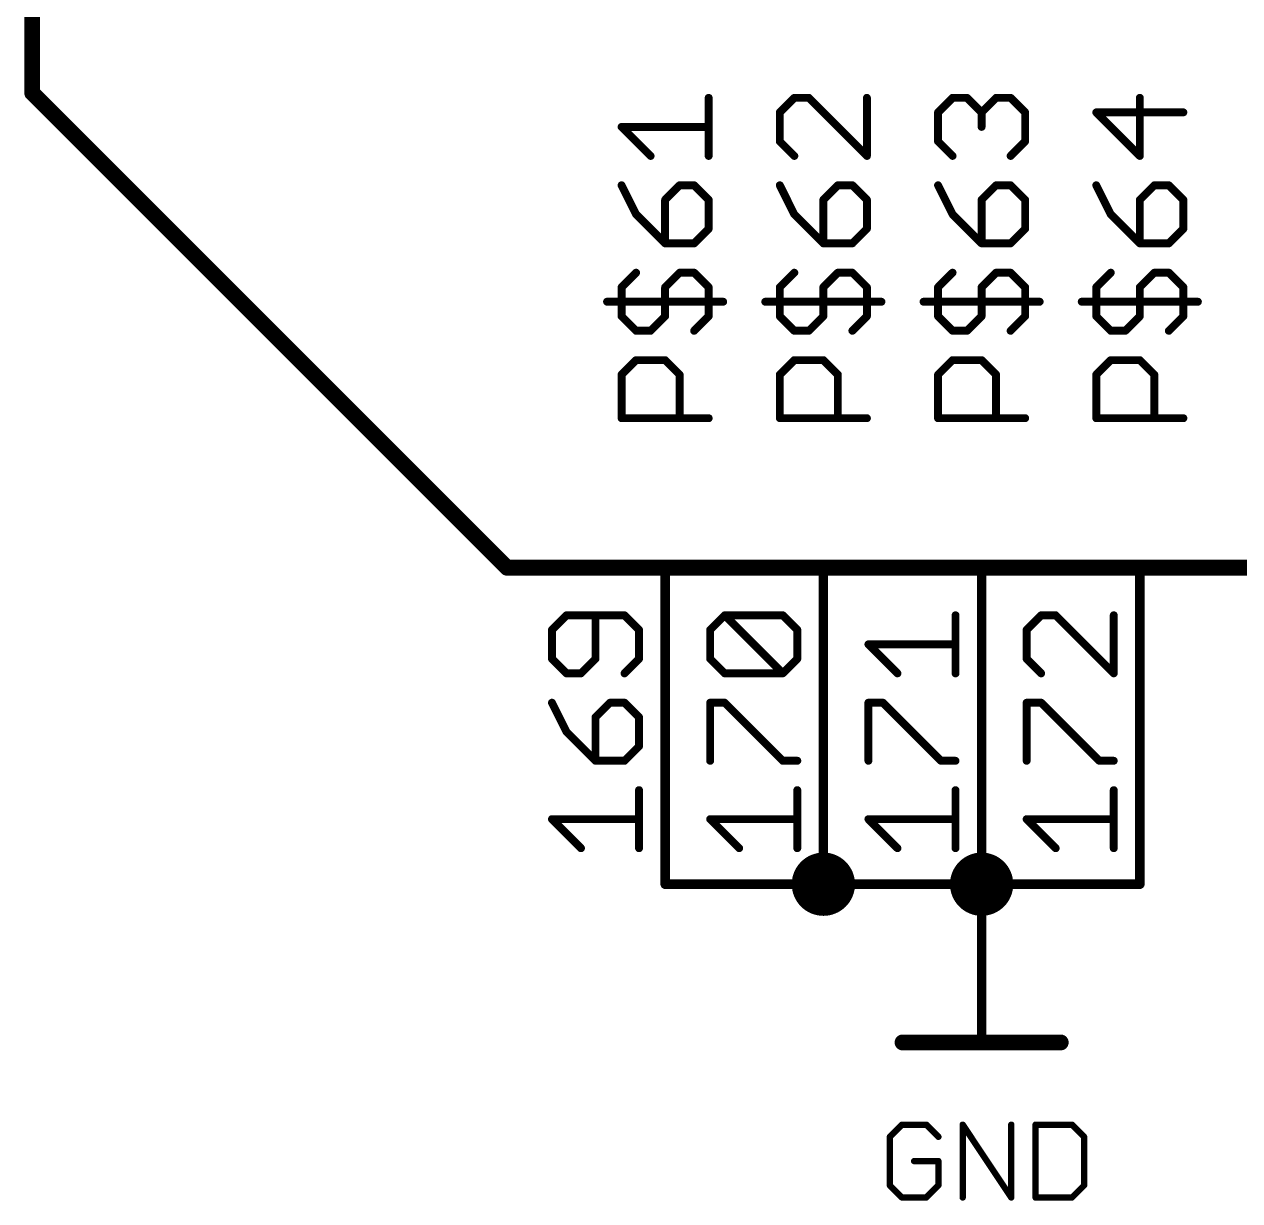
# Model space of a CAD drawing. Extents: x -72 to 265, y -97 to 216.
# Drawn here: x -25.53 to -6.02, y -96.52 to -77.64 of the extents above; entities that cross this region are included whole.
import ezdxf

# ---------------------------------------------------------------- set-up
doc = ezdxf.new("R2010")
doc.units = 0
for name, color, linetype in [('91', 94, 'CONTINUOUS'), ('94', 14, 'CONTINUOUS'), ('95', 251, 'CONTINUOUS'), ('96', 251, 'CONTINUOUS')]:
    doc.layers.add(name, color=color, linetype=linetype)

msp = doc.modelspace()

# ---------------------------------------------------------------- linework, layer by layer
at = {"layer": '91', "const_width": 0.1524}
for points in [[(-15.24, -88.9), (-15.24, -91.44)], [(-12.7, -88.9), (-12.7, -91.44)], [(-10.16, -88.9), (-10.16, -91.44)], [(-7.62, -91.44), (-7.62, -88.9)], [(-15.24, -91.44), (-12.7, -91.44)], [(-12.7, -91.44), (-10.16, -91.44)], [(-10.16, -91.44), (-7.62, -91.44)]]:
    msp.add_lwpolyline(points, dxfattribs=at)
at = {"layer": '91'}
for points, const_width in [([(-15.2019, -88.9, 1), (-15.2781, -88.9)], 0.0762), ([(-12.6619, -88.9, 1), (-12.7381, -88.9)], 0.0762), ([(-10.1219, -88.9, 1), (-10.1981, -88.9)], 0.0762), ([(-7.5819, -88.9, 1), (-7.6581, -88.9)], 0.0762), ([(-12.7, -91.694, 1), (-12.7, -91.186, 1), (-12.7, -91.694)], 0.508), ([(-10.16, -91.694, 1), (-10.16, -91.186, 1), (-10.16, -91.694)], 0.508), ([(-15.24, -91.4019, 1), (-15.24, -91.4781)], 0.0762), ([(-15.2781, -91.44, 1), (-15.2019, -91.44)], 0.0762), ([(-12.7, -91.4019, 1), (-12.7, -91.4781)], 0.0762), ([(-12.7381, -91.44, 1), (-12.6619, -91.44)], 0.0762), ([(-12.7, -91.4781, 1), (-12.7, -91.4019)], 0.0762), ([(-10.16, -91.4019, 1), (-10.16, -91.4781)], 0.0762), ([(-10.1981, -91.44, 1), (-10.1219, -91.44)], 0.0762), ([(-10.16, -91.4781, 1), (-10.16, -91.4019)], 0.0762), ([(-7.6581, -91.44, 1), (-7.5819, -91.44)], 0.0762), ([(-7.62, -91.4781, 1), (-7.62, -91.4019)], 0.0762)]:
    msp.add_lwpolyline(points, format="xyb", dxfattribs=dict(at, const_width=const_width))
at = {"layer": '94'}
for points, const_width in [([(-25.4, 0), (-25.4, -78.74)], 0.254), ([(-25.4, -78.74), (-17.78, -86.36)], 0.254), ([(-17.78, -86.36), (2.54, -86.36)], 0.254), ([(-15.24, -88.9), (-15.24, -86.36)], 0.1524), ([(-12.7, -88.9), (-12.7, -86.36)], 0.1524), ([(-10.16, -88.9), (-10.16, -86.36)], 0.1524), ([(-7.62, -88.9), (-7.62, -86.36)], 0.1524), ([(-10.16, -91.44), (-10.16, -93.98)], 0.1524), ([(-11.43, -93.98), (-8.89, -93.98)], 0.254)]:
    msp.add_lwpolyline(points, dxfattribs=dict(at, const_width=const_width))
for points, const_width in [([(-25.3551, -78.6951, 1), (-25.4449, -78.7849)], 0.127), ([(-25.4635, -78.74, 1), (-25.3365, -78.74)], 0.127), ([(-17.78, -86.2965, 1), (-17.78, -86.4235)], 0.127), ([(-17.8249, -86.4049, 1), (-17.7351, -86.3151)], 0.127), ([(-15.2019, -86.36, 1), (-15.2781, -86.36)], 0.0762), ([(-12.6619, -86.36, 1), (-12.7381, -86.36)], 0.0762), ([(-10.1219, -86.36, 1), (-10.1981, -86.36)], 0.0762), ([(-7.5819, -86.36, 1), (-7.6581, -86.36)], 0.0762), ([(-15.2781, -88.9, 1), (-15.2019, -88.9)], 0.0762), ([(-12.7381, -88.9, 1), (-12.6619, -88.9)], 0.0762), ([(-10.1981, -88.9, 1), (-10.1219, -88.9)], 0.0762), ([(-7.6581, -88.9, 1), (-7.5819, -88.9)], 0.0762), ([(-10.1219, -91.44, 1), (-10.1981, -91.44)], 0.0762), ([(-11.43, -93.9165, 1), (-11.43, -94.0435)], 0.127), ([(-10.1981, -93.98, 1), (-10.1219, -93.98)], 0.0762), ([(-8.89, -94.0435, 1), (-8.89, -93.9165)], 0.127)]:
    msp.add_lwpolyline(points, format="xyb", dxfattribs=dict(at, const_width=const_width))
at = {"layer": '95', "const_width": 0.0635}
for points in [[(-14.5098, -78.8177, 1), (-14.5733, -78.8177)], [(-13.1667, -78.786, 1), (-13.1667, -78.8495)], [(-13.1442, -78.8402, 1), (-13.1891, -78.7953)], [(-12.9112, -78.7953, 1), (-12.9561, -78.8402)], [(-12.9336, -78.8495, 1), (-12.9336, -78.786)], [(-11.9697, -78.8177, 1), (-12.0333, -78.8177)], [(-10.6267, -78.786, 1), (-10.6267, -78.8495)], [(-10.6042, -78.8402, 1), (-10.6491, -78.7953)], [(-10.3712, -78.7953, 1), (-10.4161, -78.8402)], [(-10.3936, -78.8495, 1), (-10.3936, -78.786)], [(-9.9276, -78.786, 1), (-9.9276, -78.8495)], [(-9.9051, -78.8402, 1), (-9.95, -78.7953)], [(-9.6721, -78.7953, 1), (-9.717, -78.8402)], [(-9.6945, -78.8495, 1), (-9.6945, -78.786)], [(-7.5888, -78.8177, 1), (-7.6523, -78.8177)], [(-13.3679, -79.0508, 1), (-13.4314, -79.0508)], [(-13.4221, -79.0283, 1), (-13.3772, -79.0732)], [(-10.8279, -79.0508, 1), (-10.8914, -79.0508)], [(-10.8821, -79.0283, 1), (-10.8372, -79.0732)], [(-10.1288, -79.0508, 1), (-10.1923, -79.0508)], [(-10.183, -79.0283, 1), (-10.1381, -79.0732)], [(-10.183, -79.0732, 1), (-10.1381, -79.0283)], [(-9.4298, -79.0508, 1), (-9.4933, -79.0508)], [(-9.484, -79.0732, 1), (-9.439, -79.0283)], [(-8.3197, -79.019, 1), (-8.3197, -79.0825)], [(-8.2972, -79.0283, 1), (-8.3421, -79.0732)], [(-6.9215, -79.0825, 1), (-6.9215, -79.019)], [(-15.9397, -79.2521, 1), (-15.9397, -79.3156)], [(-15.9172, -79.2614, 1), (-15.9621, -79.3063)], [(-14.5415, -79.3156, 1), (-14.5415, -79.2521)], [(-10.1923, -79.2838, 1), (-10.1288, -79.2838)], [(-13.4314, -79.5168, 1), (-13.3679, -79.5168)], [(-13.3772, -79.4944, 1), (-13.4221, -79.5393)], [(-10.8914, -79.5168, 1), (-10.8279, -79.5168)], [(-10.8372, -79.4944, 1), (-10.8821, -79.5393)], [(-9.4933, -79.5168, 1), (-9.4298, -79.5168)], [(-9.439, -79.5393, 1), (-9.484, -79.4944)], [(-15.4961, -79.7723, 1), (-15.4512, -79.7274)], [(-14.5733, -79.7499, 1), (-14.5098, -79.7499)], [(-13.1891, -79.7723, 1), (-13.1442, -79.7274)], [(-12.0333, -79.7499, 1), (-11.9697, -79.7499)], [(-12.024, -79.7723, 1), (-11.979, -79.7274)], [(-10.6491, -79.7723, 1), (-10.6042, -79.7274)], [(-9.717, -79.7274, 1), (-9.6721, -79.7723)], [(-7.6523, -79.7499, 1), (-7.5888, -79.7499)], [(-7.643, -79.7723, 1), (-7.5981, -79.7274)], [(-15.9113, -80.2068, 1), (-15.9681, -80.2352)], [(-15.0076, -80.1893, 1), (-15.0076, -80.2528)], [(-14.9851, -80.2435, 1), (-15.03, -80.1986)], [(-14.7521, -80.1986, 1), (-14.797, -80.2435)], [(-14.7745, -80.2528, 1), (-14.7745, -80.1893)], [(-13.3713, -80.2068, 1), (-13.4281, -80.2352)], [(-12.4676, -80.1893, 1), (-12.4676, -80.2528)], [(-12.4451, -80.2435, 1), (-12.49, -80.1986)], [(-12.2121, -80.1986, 1), (-12.257, -80.2435)], [(-12.2345, -80.2528, 1), (-12.2345, -80.1893)], [(-10.8313, -80.2068, 1), (-10.8881, -80.2352)], [(-9.9276, -80.1893, 1), (-9.9276, -80.2528)], [(-9.9051, -80.2435, 1), (-9.95, -80.1986)], [(-9.6721, -80.1986, 1), (-9.717, -80.2435)], [(-9.6945, -80.2528, 1), (-9.6945, -80.1893)], [(-8.2913, -80.2068, 1), (-8.3481, -80.2352)], [(-7.3876, -80.1893, 1), (-7.3876, -80.2528)], [(-7.3651, -80.2435, 1), (-7.41, -80.1986)], [(-7.1321, -80.1986, 1), (-7.177, -80.2435)], [(-7.1545, -80.2528, 1), (-7.1545, -80.1893)], [(-15.2088, -80.454, 1), (-15.2723, -80.454)], [(-15.263, -80.4316, 1), (-15.2181, -80.4765)], [(-14.5098, -80.454, 1), (-14.5733, -80.454)], [(-14.564, -80.4765, 1), (-14.519, -80.4316)], [(-12.6688, -80.454, 1), (-12.7323, -80.454)], [(-12.723, -80.4316, 1), (-12.6781, -80.4765)], [(-11.9697, -80.454, 1), (-12.0333, -80.454)], [(-12.024, -80.4765, 1), (-11.979, -80.4316)], [(-10.1288, -80.454, 1), (-10.1923, -80.454)], [(-10.183, -80.4316, 1), (-10.1381, -80.4765)], [(-9.4298, -80.454, 1), (-9.4933, -80.454)], [(-9.484, -80.4765, 1), (-9.439, -80.4316)], [(-7.5888, -80.454, 1), (-7.6523, -80.454)], [(-7.643, -80.4316, 1), (-7.5981, -80.4765)], [(-6.8898, -80.454, 1), (-6.9532, -80.454)], [(-6.944, -80.4765, 1), (-6.899, -80.4316)], [(-15.6842, -80.6646, 1), (-15.7291, -80.7095)], [(-15.7351, -80.7013, 1), (-15.6783, -80.6729)], [(-13.1442, -80.6646, 1), (-13.1891, -80.7095)], [(-13.1951, -80.7013, 1), (-13.1383, -80.6729)], [(-10.6042, -80.6646, 1), (-10.6491, -80.7095)], [(-10.6551, -80.7013, 1), (-10.5983, -80.6729)], [(-8.0642, -80.6646, 1), (-8.1091, -80.7095)], [(-8.1151, -80.7013, 1), (-8.0583, -80.6729)], [(-14.5733, -80.9201, 1), (-14.5098, -80.9201)], [(-14.519, -80.9426, 1), (-14.564, -80.8977)], [(-12.0333, -80.9201, 1), (-11.9697, -80.9201)], [(-11.979, -80.9426, 1), (-12.024, -80.8977)], [(-9.4933, -80.9201, 1), (-9.4298, -80.9201)], [(-9.439, -80.9426, 1), (-9.484, -80.8977)], [(-6.9532, -80.9201, 1), (-6.8898, -80.9201)], [(-6.899, -80.9426, 1), (-6.944, -80.8977)], [(-15.2406, -81.1214, 1), (-15.2406, -81.1849)], [(-15.2723, -81.1531, 1), (-15.2088, -81.1531)], [(-15.263, -81.1756, 1), (-15.2181, -81.1307)], [(-14.797, -81.1307, 1), (-14.7521, -81.1756)], [(-14.7745, -81.1849, 1), (-14.7745, -81.1214)], [(-12.7006, -81.1214, 1), (-12.7006, -81.1849)], [(-12.7323, -81.1531, 1), (-12.6688, -81.1531)], [(-12.723, -81.1756, 1), (-12.6781, -81.1307)], [(-12.257, -81.1307, 1), (-12.2121, -81.1756)], [(-12.2345, -81.1849, 1), (-12.2345, -81.1214)], [(-10.1606, -81.1214, 1), (-10.1606, -81.1849)], [(-10.1923, -81.1531, 1), (-10.1288, -81.1531)], [(-10.183, -81.1756, 1), (-10.1381, -81.1307)], [(-9.717, -81.1307, 1), (-9.6721, -81.1756)], [(-9.6945, -81.1849, 1), (-9.6945, -81.1214)], [(-7.6206, -81.1214, 1), (-7.6206, -81.1849)], [(-7.6523, -81.1531, 1), (-7.5888, -81.1531)], [(-7.643, -81.1756, 1), (-7.5981, -81.1307)], [(-7.177, -81.1307, 1), (-7.1321, -81.1756)], [(-7.1545, -81.1849, 1), (-7.1545, -81.1214)], [(-15.6842, -81.6467, 1), (-15.7291, -81.6018)], [(-15.0076, -81.5925, 1), (-15.0076, -81.656)], [(-14.9851, -81.6467, 1), (-15.03, -81.6018)], [(-14.7521, -81.6018, 1), (-14.797, -81.6467)], [(-14.7745, -81.656, 1), (-14.7745, -81.5925)], [(-13.1442, -81.6467, 1), (-13.1891, -81.6018)], [(-12.4676, -81.5925, 1), (-12.4676, -81.656)], [(-12.4451, -81.6467, 1), (-12.49, -81.6018)], [(-12.2121, -81.6018, 1), (-12.257, -81.6467)], [(-12.2345, -81.656, 1), (-12.2345, -81.5925)], [(-10.6042, -81.6467, 1), (-10.6491, -81.6018)], [(-9.9276, -81.5925, 1), (-9.9276, -81.656)], [(-9.9051, -81.6467, 1), (-9.95, -81.6018)], [(-9.6721, -81.6018, 1), (-9.717, -81.6467)], [(-9.6945, -81.656, 1), (-9.6945, -81.5925)], [(-8.0642, -81.6467, 1), (-8.1091, -81.6018)], [(-7.3876, -81.5925, 1), (-7.3876, -81.656)], [(-7.3651, -81.6467, 1), (-7.41, -81.6018)], [(-7.1321, -81.6018, 1), (-7.177, -81.6467)], [(-7.1545, -81.656, 1), (-7.1545, -81.5925)], [(-15.9079, -81.8573, 1), (-15.9714, -81.8573)], [(-15.9621, -81.8349, 1), (-15.9172, -81.8798)], [(-15.2088, -81.8573, 1), (-15.2723, -81.8573)], [(-15.263, -81.8349, 1), (-15.2181, -81.8798)], [(-14.5098, -81.8573, 1), (-14.5733, -81.8573)], [(-14.564, -81.8798, 1), (-14.519, -81.8349)], [(-13.3679, -81.8573, 1), (-13.4314, -81.8573)], [(-13.4221, -81.8349, 1), (-13.3772, -81.8798)], [(-12.6688, -81.8573, 1), (-12.7323, -81.8573)], [(-12.723, -81.8349, 1), (-12.6781, -81.8798)], [(-11.9697, -81.8573, 1), (-12.0333, -81.8573)], [(-12.024, -81.8798, 1), (-11.979, -81.8349)], [(-10.8279, -81.8573, 1), (-10.8914, -81.8573)], [(-10.8821, -81.8349, 1), (-10.8372, -81.8798)], [(-10.1288, -81.8573, 1), (-10.1923, -81.8573)], [(-10.183, -81.8349, 1), (-10.1381, -81.8798)], [(-9.4298, -81.8573, 1), (-9.4933, -81.8573)], [(-9.484, -81.8798, 1), (-9.439, -81.8349)], [(-8.2879, -81.8573, 1), (-8.3514, -81.8573)], [(-8.3421, -81.8349, 1), (-8.2972, -81.8798)], [(-7.5888, -81.8573, 1), (-7.6523, -81.8573)], [(-7.643, -81.8349, 1), (-7.5981, -81.8798)], [(-6.8898, -81.8573, 1), (-6.9532, -81.8573)], [(-6.944, -81.8798, 1), (-6.899, -81.8349)], [(-16.1727, -82.0586, 1), (-16.1727, -82.1221)], [(-14.3085, -82.1221, 1), (-14.3085, -82.0586)], [(-13.6327, -82.0586, 1), (-13.6327, -82.1221)], [(-11.7685, -82.1221, 1), (-11.7685, -82.0586)], [(-11.0927, -82.0586, 1), (-11.0927, -82.1221)], [(-9.2285, -82.1221, 1), (-9.2285, -82.0586)], [(-8.5527, -82.0586, 1), (-8.5527, -82.1221)], [(-6.6885, -82.1221, 1), (-6.6885, -82.0586)], [(-15.9172, -82.3009, 1), (-15.9621, -82.3458)], [(-15.9714, -82.3234, 1), (-15.9079, -82.3234)], [(-15.2723, -82.3234, 1), (-15.2088, -82.3234)], [(-15.2181, -82.3458, 1), (-15.263, -82.3009)], [(-14.5733, -82.3234, 1), (-14.5098, -82.3234)], [(-14.519, -82.3458, 1), (-14.564, -82.3009)], [(-13.4314, -82.3234, 1), (-13.3679, -82.3234)], [(-13.3772, -82.3009, 1), (-13.4221, -82.3458)], [(-12.7323, -82.3234, 1), (-12.6688, -82.3234)], [(-12.6781, -82.3458, 1), (-12.723, -82.3009)], [(-12.0333, -82.3234, 1), (-11.9697, -82.3234)], [(-11.979, -82.3458, 1), (-12.024, -82.3009)], [(-10.8914, -82.3234, 1), (-10.8279, -82.3234)], [(-10.8372, -82.3009, 1), (-10.8821, -82.3458)], [(-10.1923, -82.3234, 1), (-10.1288, -82.3234)], [(-10.1381, -82.3458, 1), (-10.183, -82.3009)], [(-9.4933, -82.3234, 1), (-9.4298, -82.3234)], [(-9.439, -82.3458, 1), (-9.484, -82.3009)], [(-8.2972, -82.3009, 1), (-8.3421, -82.3458)], [(-8.3514, -82.3234, 1), (-8.2879, -82.3234)], [(-7.6523, -82.3234, 1), (-7.5888, -82.3234)], [(-7.5981, -82.3458, 1), (-7.643, -82.3009)], [(-6.9532, -82.3234, 1), (-6.8898, -82.3234)], [(-6.899, -82.3458, 1), (-6.944, -82.3009)], [(-15.7067, -82.5247, 1), (-15.7067, -82.5882)], [(-15.7291, -82.5789, 1), (-15.6842, -82.534)], [(-15.4961, -82.534, 1), (-15.4512, -82.5789)], [(-15.4736, -82.5882, 1), (-15.4736, -82.5247)], [(-14.797, -82.534, 1), (-14.7521, -82.5789)], [(-13.1667, -82.5247, 1), (-13.1667, -82.5882)], [(-13.1891, -82.5789, 1), (-13.1442, -82.534)], [(-12.9561, -82.534, 1), (-12.9112, -82.5789)], [(-12.9336, -82.5882, 1), (-12.9336, -82.5247)], [(-12.257, -82.534, 1), (-12.2121, -82.5789)], [(-10.6267, -82.5247, 1), (-10.6267, -82.5882)], [(-10.6491, -82.5789, 1), (-10.6042, -82.534)], [(-10.4161, -82.534, 1), (-10.3712, -82.5789)], [(-10.3936, -82.5882, 1), (-10.3936, -82.5247)], [(-9.717, -82.534, 1), (-9.6721, -82.5789)], [(-8.0867, -82.5247, 1), (-8.0867, -82.5882)], [(-8.1091, -82.5789, 1), (-8.0642, -82.534)], [(-7.8761, -82.534, 1), (-7.8312, -82.5789)], [(-7.8536, -82.5882, 1), (-7.8536, -82.5247)], [(-7.177, -82.534, 1), (-7.1321, -82.5789)], [(-15.7067, -82.9958, 1), (-15.7067, -83.0593)], [(-15.6842, -83.05, 1), (-15.7291, -83.0051)], [(-15.2181, -83.0051, 1), (-15.263, -83.05)], [(-15.2406, -83.0593, 1), (-15.2406, -82.9958)], [(-13.1667, -82.9958, 1), (-13.1667, -83.0593)], [(-13.1442, -83.05, 1), (-13.1891, -83.0051)], [(-12.6781, -83.0051, 1), (-12.723, -83.05)], [(-12.7006, -83.0593, 1), (-12.7006, -82.9958)], [(-10.6267, -82.9958, 1), (-10.6267, -83.0593)], [(-10.6042, -83.05, 1), (-10.6491, -83.0051)], [(-10.1381, -83.0051, 1), (-10.183, -83.05)], [(-10.1606, -83.0593, 1), (-10.1606, -82.9958)], [(-8.0867, -82.9958, 1), (-8.0867, -83.0593)], [(-8.0642, -83.05, 1), (-8.1091, -83.0051)], [(-7.5981, -83.0051, 1), (-7.643, -83.05)], [(-7.6206, -83.0593, 1), (-7.6206, -82.9958)], [(-15.9079, -83.2606, 1), (-15.9714, -83.2606)], [(-15.9621, -83.2382, 1), (-15.9172, -83.2831)], [(-14.9758, -83.2606, 1), (-15.0393, -83.2606)], [(-15.03, -83.2831, 1), (-14.9851, -83.2382)], [(-13.3679, -83.2606, 1), (-13.4314, -83.2606)], [(-13.4221, -83.2382, 1), (-13.3772, -83.2831)], [(-12.4358, -83.2606, 1), (-12.4993, -83.2606)], [(-12.49, -83.2831, 1), (-12.4451, -83.2382)], [(-10.8279, -83.2606, 1), (-10.8914, -83.2606)], [(-10.8821, -83.2382, 1), (-10.8372, -83.2831)], [(-9.8958, -83.2606, 1), (-9.9593, -83.2606)], [(-9.95, -83.2831, 1), (-9.9051, -83.2382)], [(-8.2879, -83.2606, 1), (-8.3514, -83.2606)], [(-8.3421, -83.2382, 1), (-8.2972, -83.2831)], [(-7.3558, -83.2606, 1), (-7.4193, -83.2606)], [(-7.41, -83.2831, 1), (-7.3651, -83.2382)], [(-15.9397, -83.9279, 1), (-15.9397, -83.9915)], [(-15.9714, -83.9597, 1), (-15.9079, -83.9597)], [(-15.0393, -83.9597, 1), (-14.9758, -83.9597)], [(-14.5415, -83.9915, 1), (-14.5415, -83.9279)], [(-13.3997, -83.9279, 1), (-13.3997, -83.9915)], [(-13.4314, -83.9597, 1), (-13.3679, -83.9597)], [(-12.4993, -83.9597, 1), (-12.4358, -83.9597)], [(-12.0015, -83.9915, 1), (-12.0015, -83.9279)], [(-10.8597, -83.9279, 1), (-10.8597, -83.9915)], [(-10.8914, -83.9597, 1), (-10.8279, -83.9597)], [(-9.9593, -83.9597, 1), (-9.8958, -83.9597)], [(-9.4615, -83.9915, 1), (-9.4615, -83.9279)], [(-8.3197, -83.9279, 1), (-8.3197, -83.9915)], [(-8.3514, -83.9597, 1), (-8.2879, -83.9597)], [(-7.4193, -83.9597, 1), (-7.3558, -83.9597)], [(-6.9215, -83.9915, 1), (-6.9215, -83.9279)], [(-16.8243, -87.0915, 1), (-16.8243, -87.155)], [(-16.8018, -87.1457, 1), (-16.8467, -87.1008)], [(-16.3264, -87.1233, 1), (-16.3899, -87.1233)], [(-15.8697, -87.1008, 1), (-15.9146, -87.1457)], [(-15.8921, -87.155, 1), (-15.8921, -87.0915)], [(-14.2843, -87.0915, 1), (-14.2843, -87.155)], [(-14.2618, -87.1008, 1), (-14.3067, -87.1457)], [(-14.2618, -87.1457, 1), (-14.3067, -87.1008)], [(-13.3297, -87.1008, 1), (-13.3746, -87.1457)], [(-13.3521, -87.155, 1), (-13.3521, -87.0915)], [(-10.5473, -87.1233, 1), (-10.6109, -87.1233)], [(-9.2043, -87.0915, 1), (-9.2043, -87.155)], [(-9.1818, -87.1457, 1), (-9.2267, -87.1008)], [(-8.9488, -87.1008, 1), (-8.9937, -87.1457)], [(-8.9712, -87.155, 1), (-8.9712, -87.0915)], [(-8.0074, -87.1233, 1), (-8.0709, -87.1233)], [(-17.0255, -87.3563, 1), (-17.089, -87.3563)], [(-17.0797, -87.3338, 1), (-17.0348, -87.3787)], [(-15.6273, -87.3563, 1), (-15.6909, -87.3563)], [(-15.6816, -87.3787, 1), (-15.6366, -87.3338)], [(-14.4855, -87.3563, 1), (-14.549, -87.3563)], [(-14.5397, -87.3338, 1), (-14.4948, -87.3787)], [(-13.0874, -87.3563, 1), (-13.1509, -87.3563)], [(-13.1416, -87.3787, 1), (-13.0966, -87.3338)], [(-9.4055, -87.3563, 1), (-9.469, -87.3563)], [(-9.4597, -87.3338, 1), (-9.4148, -87.3787)], [(-11.9773, -87.5576, 1), (-11.9773, -87.6211)], [(-11.9548, -87.5669, 1), (-11.9997, -87.6118)], [(-10.5791, -87.6211, 1), (-10.5791, -87.5576)], [(-17.0348, -87.7999, 1), (-17.0797, -87.8448)], [(-17.089, -87.8224, 1), (-17.0255, -87.8224)], [(-16.3899, -87.8224, 1), (-16.3264, -87.8224)], [(-16.3357, -87.8448, 1), (-16.3806, -87.7999)], [(-15.6909, -87.8224, 1), (-15.6273, -87.8224)], [(-15.6366, -87.8448, 1), (-15.6816, -87.7999)], [(-14.549, -87.8224, 1), (-14.4855, -87.8224)], [(-14.4948, -87.7999, 1), (-14.5397, -87.8448)], [(-13.1509, -87.8224, 1), (-13.0874, -87.8224)], [(-13.0966, -87.8448, 1), (-13.1416, -87.7999)], [(-9.4148, -87.7999, 1), (-9.4597, -87.8448)], [(-9.469, -87.8224, 1), (-9.4055, -87.8224)], [(-16.8243, -88.0236, 1), (-16.8243, -88.0871)], [(-16.8467, -88.0778, 1), (-16.8018, -88.0329)], [(-16.6137, -88.0329, 1), (-16.5688, -88.0778)], [(-16.5912, -88.0871, 1), (-16.5912, -88.0236)], [(-15.9146, -88.0329, 1), (-15.8697, -88.0778)], [(-14.2843, -88.0236, 1), (-14.2843, -88.0871)], [(-14.3067, -88.0778, 1), (-14.2618, -88.0329)], [(-13.3746, -88.0329, 1), (-13.3297, -88.0778)], [(-13.3746, -88.0778, 1), (-13.3297, -88.0329)], [(-13.3521, -88.0871, 1), (-13.3521, -88.0236)], [(-11.5337, -88.0778, 1), (-11.4888, -88.0329)], [(-10.6109, -88.0554, 1), (-10.5473, -88.0554)], [(-9.2267, -88.0778, 1), (-9.1818, -88.0329)], [(-8.0709, -88.0554, 1), (-8.0074, -88.0554)], [(-8.0616, -88.0778, 1), (-8.0166, -88.0329)], [(-17.0289, -88.5123, 1), (-17.0857, -88.5407)], [(-16.1252, -88.4948, 1), (-16.1252, -88.5583)], [(-16.1027, -88.549, 1), (-16.1476, -88.5041)], [(-15.8697, -88.5041, 1), (-15.9146, -88.549)], [(-15.8921, -88.5583, 1), (-15.8921, -88.4948)], [(-14.4855, -88.5265, 1), (-14.549, -88.5265)], [(-14.5173, -88.4948, 1), (-14.5173, -88.5583)], [(-14.2618, -88.5041, 1), (-14.3067, -88.549)], [(-14.2843, -88.5583, 1), (-14.2843, -88.4948)], [(-11.9455, -88.5265, 1), (-12.009, -88.5265)], [(-11.9773, -88.4948, 1), (-11.9773, -88.5583)], [(-11.7218, -88.5041, 1), (-11.7667, -88.549)], [(-11.7443, -88.5583, 1), (-11.7443, -88.4948)], [(-9.4373, -88.4948, 1), (-9.4373, -88.5583)], [(-9.4055, -88.5265, 1), (-9.469, -88.5265)], [(-9.1818, -88.5041, 1), (-9.2267, -88.549)], [(-9.2043, -88.5583, 1), (-9.2043, -88.4948)], [(-16.3264, -88.7596, 1), (-16.3899, -88.7596)], [(-16.3806, -88.7371, 1), (-16.3357, -88.782)], [(-15.6273, -88.7596, 1), (-15.6909, -88.7596)], [(-15.6816, -88.782, 1), (-15.6366, -88.7371)], [(-16.8018, -88.9701, 1), (-16.8467, -89.015)], [(-16.8527, -89.0068, 1), (-16.7959, -88.9784)], [(-15.6909, -89.2256, 1), (-15.6273, -89.2256)], [(-15.6366, -89.2481, 1), (-15.6816, -89.2032)], [(-16.3582, -89.4269, 1), (-16.3582, -89.4904)], [(-16.3899, -89.4587, 1), (-16.3264, -89.4587)], [(-16.3806, -89.4811, 1), (-16.3357, -89.4362)], [(-15.9146, -89.4362, 1), (-15.8697, -89.4811)], [(-15.8921, -89.4904, 1), (-15.8921, -89.4269)], [(-14.549, -89.4587, 1), (-14.4855, -89.4587)], [(-13.3521, -89.4269, 1), (-13.3521, -89.4904)], [(-13.3746, -89.4811, 1), (-13.3297, -89.4362)], [(-13.1191, -89.4904, 1), (-13.1191, -89.4269)], [(-12.009, -89.4587, 1), (-11.9455, -89.4587)], [(-10.8121, -89.4269, 1), (-10.8121, -89.4904)], [(-10.8346, -89.4811, 1), (-10.7897, -89.4362)], [(-10.5791, -89.4904, 1), (-10.5791, -89.4269)], [(-9.469, -89.4587, 1), (-9.4055, -89.4587)], [(-8.2721, -89.4269, 1), (-8.2721, -89.4904)], [(-8.2946, -89.4811, 1), (-8.2497, -89.4362)], [(-8.0391, -89.4904, 1), (-8.0391, -89.4269)], [(-15.6273, -89.9298, 1), (-15.6909, -89.9298)], [(-13.0874, -89.9298, 1), (-13.1509, -89.9298)], [(-10.5473, -89.9298, 1), (-10.6109, -89.9298)], [(-8.0074, -89.9298, 1), (-8.0709, -89.9298)], [(-17.0573, -90.3641, 1), (-17.0573, -90.4276)], [(-17.0348, -90.3734, 1), (-17.0797, -90.4183)], [(-15.6591, -90.4276, 1), (-15.6591, -90.3641)], [(-14.5173, -90.3641, 1), (-14.5173, -90.4276)], [(-14.4948, -90.3734, 1), (-14.5397, -90.4183)], [(-13.1191, -90.4276, 1), (-13.1191, -90.3641)], [(-11.9773, -90.3641, 1), (-11.9773, -90.4276)], [(-11.9548, -90.3734, 1), (-11.9997, -90.4183)], [(-10.5791, -90.4276, 1), (-10.5791, -90.3641)], [(-9.4373, -90.3641, 1), (-9.4373, -90.4276)], [(-9.4148, -90.3734, 1), (-9.4597, -90.4183)], [(-8.0391, -90.4276, 1), (-8.0391, -90.3641)], [(-16.6137, -90.8844, 1), (-16.5688, -90.8395)], [(-15.6909, -90.8619, 1), (-15.6273, -90.8619)], [(-14.0737, -90.8844, 1), (-14.0288, -90.8395)], [(-13.1509, -90.8619, 1), (-13.0874, -90.8619)], [(-11.5337, -90.8844, 1), (-11.4888, -90.8395)], [(-10.6109, -90.8619, 1), (-10.5473, -90.8619)], [(-8.9937, -90.8844, 1), (-8.9488, -90.8395)], [(-8.0709, -90.8619, 1), (-8.0074, -90.8619)]]:
    msp.add_lwpolyline(points, format="xyb", dxfattribs=at)
at = {"layer": '95', "const_width": 0.127}
for points in [[(-14.5415, -79.7499), (-14.5415, -78.8177)], [(-13.1667, -78.8177), (-13.3997, -79.0508)], [(-12.9336, -78.8177), (-13.1667, -78.8177)], [(-12.0015, -79.7499), (-12.9336, -78.8177)], [(-12.0015, -78.8177), (-12.0015, -79.7499)], [(-10.8597, -79.0508), (-10.6267, -78.8177)], [(-10.6267, -78.8177), (-10.3936, -78.8177)], [(-10.3936, -78.8177), (-10.1606, -79.0508)], [(-10.1606, -79.0508), (-9.9276, -78.8177)], [(-9.9276, -78.8177), (-9.6945, -78.8177)], [(-9.6945, -78.8177), (-9.4615, -79.0508)], [(-7.6206, -79.7499), (-7.6206, -78.8177)], [(-13.3997, -79.0508), (-13.3997, -79.5168)], [(-10.8597, -79.5168), (-10.8597, -79.0508)], [(-10.1606, -79.0508), (-10.1606, -79.2838)], [(-9.4615, -79.0508), (-9.4615, -79.5168)], [(-6.9215, -79.0508), (-8.3197, -79.0508)], [(-8.3197, -79.0508), (-7.6206, -79.7499)], [(-15.4736, -79.7499), (-15.9397, -79.2838)], [(-15.9397, -79.2838), (-14.5415, -79.2838)], [(-13.3997, -79.5168), (-13.1667, -79.7499)], [(-10.6267, -79.7499), (-10.8597, -79.5168)], [(-9.4615, -79.5168), (-9.6945, -79.7499)], [(-15.9397, -80.221), (-15.7067, -80.6871)], [(-15.0076, -80.221), (-15.2406, -80.454)], [(-14.7745, -80.221), (-15.0076, -80.221)], [(-14.5415, -80.454), (-14.7745, -80.221)], [(-13.3997, -80.221), (-13.1667, -80.6871)], [(-12.4676, -80.221), (-12.7006, -80.454)], [(-12.2345, -80.221), (-12.4676, -80.221)], [(-12.0015, -80.454), (-12.2345, -80.221)], [(-10.8597, -80.221), (-10.6267, -80.6871)], [(-9.9276, -80.221), (-10.1606, -80.454)], [(-9.6945, -80.221), (-9.9276, -80.221)], [(-9.4615, -80.454), (-9.6945, -80.221)], [(-8.3197, -80.221), (-8.0867, -80.6871)], [(-7.3876, -80.221), (-7.6206, -80.454)], [(-7.1545, -80.221), (-7.3876, -80.221)], [(-6.9215, -80.454), (-7.1545, -80.221)], [(-15.2406, -80.454), (-15.2406, -81.1531)], [(-14.5415, -80.9201), (-14.5415, -80.454)], [(-12.7006, -80.454), (-12.7006, -81.1531)], [(-12.0015, -80.9201), (-12.0015, -80.454)], [(-10.1606, -80.454), (-10.1606, -81.1531)], [(-9.4615, -80.9201), (-9.4615, -80.454)], [(-7.6206, -80.454), (-7.6206, -81.1531)], [(-6.9215, -80.9201), (-6.9215, -80.454)], [(-15.7067, -80.6871), (-15.2406, -81.1531)], [(-13.1667, -80.6871), (-12.7006, -81.1531)], [(-10.6267, -80.6871), (-10.1606, -81.1531)], [(-8.0867, -80.6871), (-7.6206, -81.1531)], [(-14.7745, -81.1531), (-14.5415, -80.9201)], [(-12.2345, -81.1531), (-12.0015, -80.9201)], [(-9.6945, -81.1531), (-9.4615, -80.9201)], [(-7.1545, -81.1531), (-6.9215, -80.9201)], [(-15.2406, -81.1531), (-14.7745, -81.1531)], [(-12.7006, -81.1531), (-12.2345, -81.1531)], [(-10.1606, -81.1531), (-9.6945, -81.1531)], [(-7.6206, -81.1531), (-7.1545, -81.1531)], [(-15.9397, -81.8573), (-15.7067, -81.6243)], [(-15.0076, -81.6243), (-15.2406, -81.8573)], [(-14.7745, -81.6243), (-15.0076, -81.6243)], [(-14.5415, -81.8573), (-14.7745, -81.6243)], [(-13.3997, -81.8573), (-13.1667, -81.6243)], [(-12.4676, -81.6243), (-12.7006, -81.8573)], [(-12.2345, -81.6243), (-12.4676, -81.6243)], [(-12.0015, -81.8573), (-12.2345, -81.6243)], [(-10.8597, -81.8573), (-10.6267, -81.6243)], [(-9.9276, -81.6243), (-10.1606, -81.8573)], [(-9.6945, -81.6243), (-9.9276, -81.6243)], [(-9.4615, -81.8573), (-9.6945, -81.6243)], [(-8.3197, -81.8573), (-8.0867, -81.6243)], [(-7.3876, -81.6243), (-7.6206, -81.8573)], [(-7.1545, -81.6243), (-7.3876, -81.6243)], [(-6.9215, -81.8573), (-7.1545, -81.6243)], [(-15.9397, -82.3234), (-15.9397, -81.8573)], [(-15.2406, -81.8573), (-15.2406, -82.3234)], [(-14.5415, -82.3234), (-14.5415, -81.8573)], [(-13.3997, -82.3234), (-13.3997, -81.8573)], [(-12.7006, -81.8573), (-12.7006, -82.3234)], [(-12.0015, -82.3234), (-12.0015, -81.8573)], [(-10.8597, -82.3234), (-10.8597, -81.8573)], [(-10.1606, -81.8573), (-10.1606, -82.3234)], [(-9.4615, -82.3234), (-9.4615, -81.8573)], [(-8.3197, -82.3234), (-8.3197, -81.8573)], [(-7.6206, -81.8573), (-7.6206, -82.3234)], [(-6.9215, -82.3234), (-6.9215, -81.8573)], [(-16.1727, -82.0904), (-14.3085, -82.0904)], [(-13.6327, -82.0904), (-11.7685, -82.0904)], [(-11.0927, -82.0904), (-9.2285, -82.0904)], [(-8.5527, -82.0904), (-6.6885, -82.0904)], [(-15.7067, -82.5564), (-15.9397, -82.3234)], [(-15.2406, -82.3234), (-15.4736, -82.5564)], [(-14.7745, -82.5564), (-14.5415, -82.3234)], [(-13.1667, -82.5564), (-13.3997, -82.3234)], [(-12.7006, -82.3234), (-12.9336, -82.5564)], [(-12.2345, -82.5564), (-12.0015, -82.3234)], [(-10.6267, -82.5564), (-10.8597, -82.3234)], [(-10.1606, -82.3234), (-10.3936, -82.5564)], [(-9.6945, -82.5564), (-9.4615, -82.3234)], [(-8.0867, -82.5564), (-8.3197, -82.3234)], [(-7.6206, -82.3234), (-7.8536, -82.5564)], [(-7.1545, -82.5564), (-6.9215, -82.3234)], [(-15.4736, -82.5564), (-15.7067, -82.5564)], [(-12.9336, -82.5564), (-13.1667, -82.5564)], [(-10.3936, -82.5564), (-10.6267, -82.5564)], [(-7.8536, -82.5564), (-8.0867, -82.5564)], [(-15.9397, -83.2606), (-15.7067, -83.0276)], [(-15.7067, -83.0276), (-15.2406, -83.0276)], [(-15.2406, -83.0276), (-15.0076, -83.2606)], [(-13.3997, -83.2606), (-13.1667, -83.0276)], [(-13.1667, -83.0276), (-12.7006, -83.0276)], [(-12.7006, -83.0276), (-12.4676, -83.2606)], [(-10.8597, -83.2606), (-10.6267, -83.0276)], [(-10.6267, -83.0276), (-10.1606, -83.0276)], [(-10.1606, -83.0276), (-9.9276, -83.2606)], [(-8.3197, -83.2606), (-8.0867, -83.0276)], [(-8.0867, -83.0276), (-7.6206, -83.0276)], [(-7.6206, -83.0276), (-7.3876, -83.2606)], [(-15.9397, -83.9597), (-15.9397, -83.2606)], [(-15.0076, -83.2606), (-15.0076, -83.9597)], [(-13.3997, -83.9597), (-13.3997, -83.2606)], [(-12.4676, -83.2606), (-12.4676, -83.9597)], [(-10.8597, -83.9597), (-10.8597, -83.2606)], [(-9.9276, -83.2606), (-9.9276, -83.9597)], [(-8.3197, -83.9597), (-8.3197, -83.2606)], [(-7.3876, -83.2606), (-7.3876, -83.9597)], [(-14.5415, -83.9597), (-15.9397, -83.9597)], [(-12.0015, -83.9597), (-13.3997, -83.9597)], [(-9.4615, -83.9597), (-10.8597, -83.9597)], [(-6.9215, -83.9597), (-8.3197, -83.9597)], [(-16.8243, -87.1233), (-17.0573, -87.3563)], [(-15.8921, -87.1233), (-16.8243, -87.1233)], [(-16.3582, -87.8224), (-16.3582, -87.1233)], [(-15.6591, -87.3563), (-15.8921, -87.1233)], [(-14.5173, -87.3563), (-14.2843, -87.1233)], [(-14.2843, -87.1233), (-13.3521, -87.1233)], [(-13.3521, -88.0554), (-14.2843, -87.1233)], [(-13.3521, -87.1233), (-13.1191, -87.3563)], [(-10.5791, -88.0554), (-10.5791, -87.1233)], [(-9.2043, -87.1233), (-9.4373, -87.3563)], [(-8.9712, -87.1233), (-9.2043, -87.1233)], [(-8.0391, -88.0554), (-8.9712, -87.1233)], [(-8.0391, -87.1233), (-8.0391, -88.0554)], [(-17.0573, -87.3563), (-17.0573, -87.8224)], [(-15.6591, -87.8224), (-15.6591, -87.3563)], [(-14.5173, -87.8224), (-14.5173, -87.3563)], [(-13.1191, -87.3563), (-13.1191, -87.8224)], [(-9.4373, -87.3563), (-9.4373, -87.8224)], [(-11.5112, -88.0554), (-11.9773, -87.5893)], [(-11.9773, -87.5893), (-10.5791, -87.5893)], [(-17.0573, -87.8224), (-16.8243, -88.0554)], [(-16.5912, -88.0554), (-16.3582, -87.8224)], [(-15.8921, -88.0554), (-15.6591, -87.8224)], [(-14.2843, -88.0554), (-14.5173, -87.8224)], [(-13.1191, -87.8224), (-13.3521, -88.0554)], [(-9.4373, -87.8224), (-9.2043, -88.0554)], [(-16.8243, -88.0554), (-16.5912, -88.0554)], [(-13.3521, -88.0554), (-14.2843, -88.0554)], [(-17.0573, -88.5265), (-16.8243, -88.9926)], [(-16.1252, -88.5265), (-16.3582, -88.7596)], [(-15.8921, -88.5265), (-16.1252, -88.5265)], [(-15.6591, -88.7596), (-15.8921, -88.5265)], [(-14.5173, -89.4587), (-14.5173, -88.5265)], [(-14.5173, -88.5265), (-14.2843, -88.5265)], [(-14.2843, -88.5265), (-13.3521, -89.4587)], [(-11.9773, -89.4587), (-11.9773, -88.5265)], [(-11.9773, -88.5265), (-11.7443, -88.5265)], [(-11.7443, -88.5265), (-10.8121, -89.4587)], [(-9.4373, -89.4587), (-9.4373, -88.5265)], [(-9.4373, -88.5265), (-9.2043, -88.5265)], [(-9.2043, -88.5265), (-8.2721, -89.4587)], [(-16.3582, -88.7596), (-16.3582, -89.4587)], [(-15.6591, -89.2256), (-15.6591, -88.7596)], [(-16.8243, -88.9926), (-16.3582, -89.4587)], [(-15.8921, -89.4587), (-15.6591, -89.2256)], [(-16.3582, -89.4587), (-15.8921, -89.4587)], [(-13.3521, -89.4587), (-13.1191, -89.4587)], [(-10.8121, -89.4587), (-10.5791, -89.4587)], [(-8.2721, -89.4587), (-8.0391, -89.4587)], [(-15.6591, -90.8619), (-15.6591, -89.9298)], [(-13.1191, -90.8619), (-13.1191, -89.9298)], [(-10.5791, -90.8619), (-10.5791, -89.9298)], [(-8.0391, -90.8619), (-8.0391, -89.9298)], [(-16.5912, -90.8619), (-17.0573, -90.3959)], [(-17.0573, -90.3959), (-15.6591, -90.3959)], [(-14.0512, -90.8619), (-14.5173, -90.3959)], [(-14.5173, -90.3959), (-13.1191, -90.3959)], [(-11.5112, -90.8619), (-11.9773, -90.3959)], [(-11.9773, -90.3959), (-10.5791, -90.3959)], [(-8.9712, -90.8619), (-9.4373, -90.3959)], [(-9.4373, -90.3959), (-8.0391, -90.3959)]]:
    msp.add_lwpolyline(points, dxfattribs=at)
at = {"layer": '96', "const_width": 0.1016}
for points in [[(-11.4383, -95.2998), (-11.6332, -95.4947)], [(-11.0485, -95.2998), (-11.4383, -95.2998)], [(-10.8536, -95.4947), (-11.0485, -95.2998)], [(-10.4638, -96.4692), (-10.4638, -95.2998)], [(-10.4638, -95.2998), (-9.6842, -96.4692)], [(-9.6842, -96.4692), (-9.6842, -95.2998)], [(-9.2944, -95.2998), (-9.2944, -96.4692)], [(-8.7097, -95.2998), (-9.2944, -95.2998)], [(-8.5148, -95.4947), (-8.7097, -95.2998)], [(-11.6332, -95.4947), (-11.6332, -96.2743)], [(-8.5148, -96.2743), (-8.5148, -95.4947)], [(-10.8536, -95.8845), (-11.2434, -95.8845)], [(-10.8536, -96.2743), (-10.8536, -95.8845)], [(-11.6332, -96.2743), (-11.4383, -96.4692)], [(-11.0485, -96.4692), (-10.8536, -96.2743)], [(-8.7097, -96.4692), (-8.5148, -96.2743)], [(-11.4383, -96.4692), (-11.0485, -96.4692)], [(-9.2944, -96.4692), (-8.7097, -96.4692)]]:
    msp.add_lwpolyline(points, dxfattribs=at)
at = {"layer": '96', "const_width": 0.0508}
for points in [[(-11.4383, -95.2744, 1), (-11.4383, -95.3252)], [(-11.4203, -95.3178, 1), (-11.4563, -95.2818)], [(-11.0305, -95.2818, 1), (-11.0665, -95.3178)], [(-11.0485, -95.3252, 1), (-11.0485, -95.2744)], [(-10.4384, -95.2998, 1), (-10.4892, -95.2998)], [(-10.4427, -95.2857, 1), (-10.4849, -95.3139)], [(-9.6588, -95.2998, 1), (-9.7096, -95.2998)], [(-9.269, -95.2998, 1), (-9.3198, -95.2998)], [(-9.2944, -95.2744, 1), (-9.2944, -95.3252)], [(-8.6917, -95.2818, 1), (-8.7277, -95.3178)], [(-8.7097, -95.3252, 1), (-8.7097, -95.2744)], [(-11.6512, -95.4767, 1), (-11.6152, -95.5127)], [(-11.6078, -95.4947, 1), (-11.6586, -95.4947)], [(-10.8716, -95.5127, 1), (-10.8356, -95.4767)], [(-8.4894, -95.4947, 1), (-8.5402, -95.4947)], [(-8.5328, -95.5127, 1), (-8.4968, -95.4767)], [(-11.2434, -95.8591, 1), (-11.2434, -95.9099)], [(-10.8282, -95.8845, 1), (-10.879, -95.8845)], [(-10.8536, -95.9099, 1), (-10.8536, -95.8591)], [(-11.6152, -96.2563, 1), (-11.6512, -96.2923)], [(-11.6586, -96.2743, 1), (-11.6078, -96.2743)], [(-10.879, -96.2743, 1), (-10.8282, -96.2743)], [(-10.8356, -96.2923, 1), (-10.8716, -96.2563)], [(-8.5402, -96.2743, 1), (-8.4894, -96.2743)], [(-8.4968, -96.2923, 1), (-8.5328, -96.2563)], [(-11.4383, -96.4438, 1), (-11.4383, -96.4946)], [(-11.4563, -96.4872, 1), (-11.4203, -96.4512)], [(-11.0665, -96.4512, 1), (-11.0305, -96.4872)], [(-11.0485, -96.4946, 1), (-11.0485, -96.4438)], [(-10.4892, -96.4692, 1), (-10.4384, -96.4692)], [(-9.7096, -96.4692, 1), (-9.6588, -96.4692)], [(-9.7053, -96.4833, 1), (-9.6631, -96.4551)], [(-9.2944, -96.4438, 1), (-9.2944, -96.4946)], [(-9.3198, -96.4692, 1), (-9.269, -96.4692)], [(-8.7277, -96.4512, 1), (-8.6917, -96.4872)], [(-8.7097, -96.4946, 1), (-8.7097, -96.4438)]]:
    msp.add_lwpolyline(points, format="xyb", dxfattribs=at)

doc.saveas('drawing.dxf')
